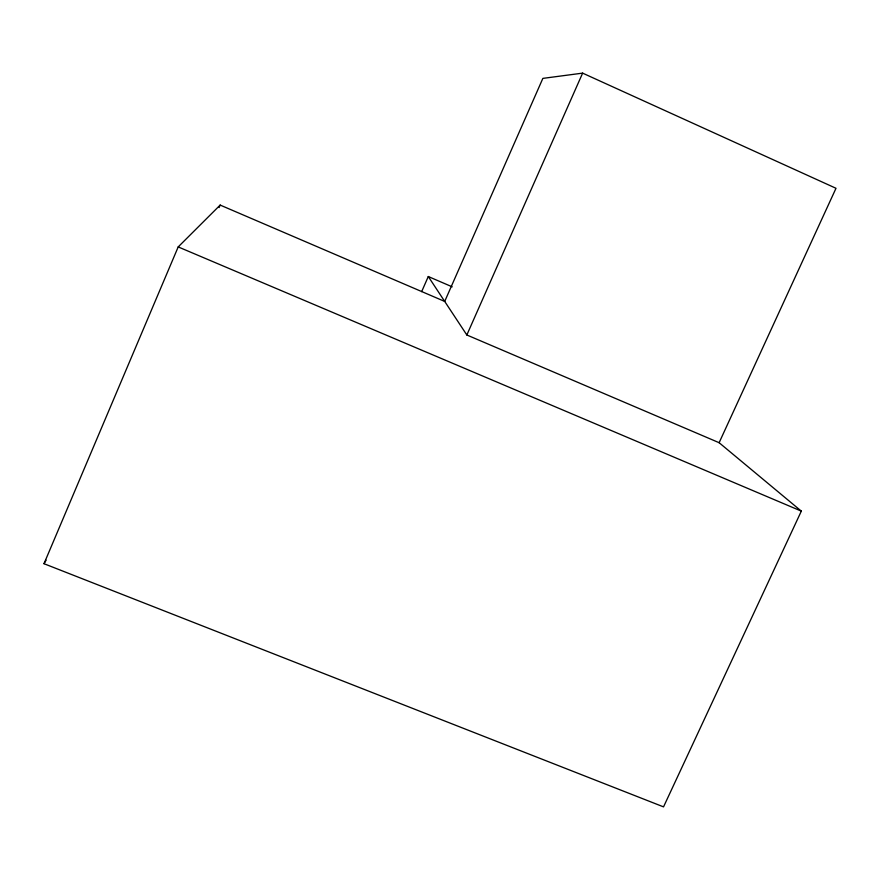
<?xml version="1.0" encoding="UTF-8"?>
<svg xmlns="http://www.w3.org/2000/svg" width="880" height="880" viewBox="0 0 880 880"><rect width="100%" height="100%" fill="white"/><g stroke="black" fill="none" stroke-linecap="round" stroke-linejoin="round"><path stroke-width="1.32" d="M44 563.706L178.2 246.917L220.165 205.073L444.708 301.433L542.861 78.386L582.626 73.128L836 188.287L719.125 442.706L801.328 511.126L663.531 806.872L44 563.706L46.101 560.197M219.098 207.592L220.165 205.073M421.663 291.632L428.285 276.529L452.221 286.836M719.125 442.706L466.84 334.983L582.626 73.128M178.2 246.917L801.328 511.126M428.285 276.529L466.84 334.983"/></g></svg>
